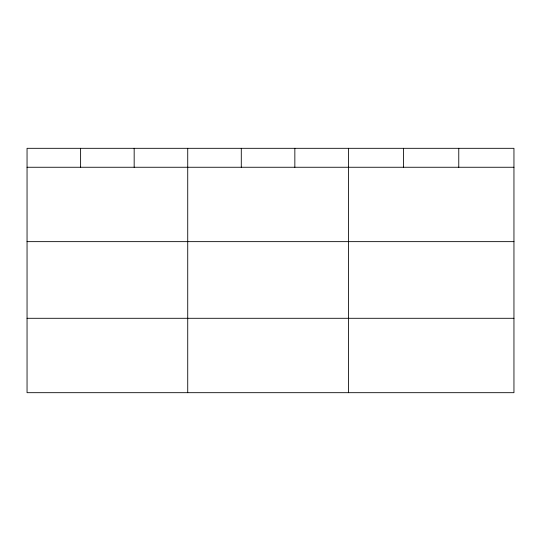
<?xml version="1.0" encoding="UTF-8"?>
<svg xmlns="http://www.w3.org/2000/svg" width="541" height="541" viewBox="0 0 541 541"><rect width="100%" height="100%" fill="white"/><g stroke="black" fill="none" stroke-linecap="round" stroke-linejoin="round"><path stroke-width="0.81" d="M513.95 241.644L513.95 148.315L27.05 148.315L27.05 392.685L513.95 392.685L513.95 241.644L27.05 241.644M27.05 167.257L513.95 167.257M27.05 318.291L513.95 318.291M458.768 148.315L458.768 167.257M403.586 148.315L403.586 167.257M348.404 148.315L348.404 392.685M294.845 148.315L294.845 167.257M241.286 148.315L241.286 167.257M187.727 148.315L187.727 392.685M134.168 148.315L134.168 167.257M80.609 148.315L80.609 167.257"/></g></svg>
